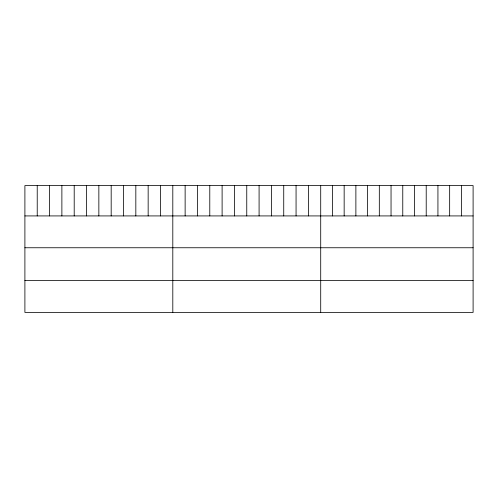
<?xml version="1.0" encoding="UTF-8"?>
<svg xmlns="http://www.w3.org/2000/svg" width="498" height="498" viewBox="0 0 498 498"><rect width="100%" height="100%" fill="white"/><g stroke="black" fill="none" stroke-linecap="round" stroke-linejoin="round"><path stroke-width="0.75" d="M473.1 215.92L473.1 312.395L24.9 312.395L24.9 185.605L473.1 185.605L473.1 215.92L24.9 215.92M24.9 247.755L473.1 247.755M24.9 280.555L473.1 280.555M461.378 185.605L461.378 215.92M449.657 185.605L449.657 215.92M437.935 185.605L437.935 215.92M426.213 185.605L426.213 215.92M414.492 185.605L414.492 215.92M402.77 185.605L402.77 215.92M391.042 185.605L391.042 215.92M379.32 185.605L379.32 215.92M367.599 185.605L367.599 215.92M355.877 185.605L355.877 215.92M344.155 185.605L344.155 215.92M332.434 185.605L332.434 215.92M320.712 185.605L320.712 312.395M308.387 185.605L308.387 215.92M296.061 185.605L296.061 215.92M283.736 185.605L283.736 215.92M271.41 185.605L271.41 215.92M259.084 185.605L259.084 215.92M246.759 185.605L246.759 215.92M234.434 185.605L234.434 215.92M222.108 185.605L222.108 215.92M209.783 185.605L209.783 215.92M197.457 185.605L197.457 215.92M185.131 185.605L185.131 215.92M172.806 185.605L172.806 312.395M160.481 185.605L160.481 215.92M148.155 185.605L148.155 215.92M135.829 185.605L135.829 215.92M123.504 185.605L123.504 215.92M111.178 185.605L111.178 215.92M98.853 185.605L98.853 215.92M86.528 185.605L86.528 215.92M74.202 185.605L74.202 215.92M61.877 185.605L61.877 215.92M49.551 185.605L49.551 215.92M37.226 185.605L37.226 215.92"/></g></svg>
